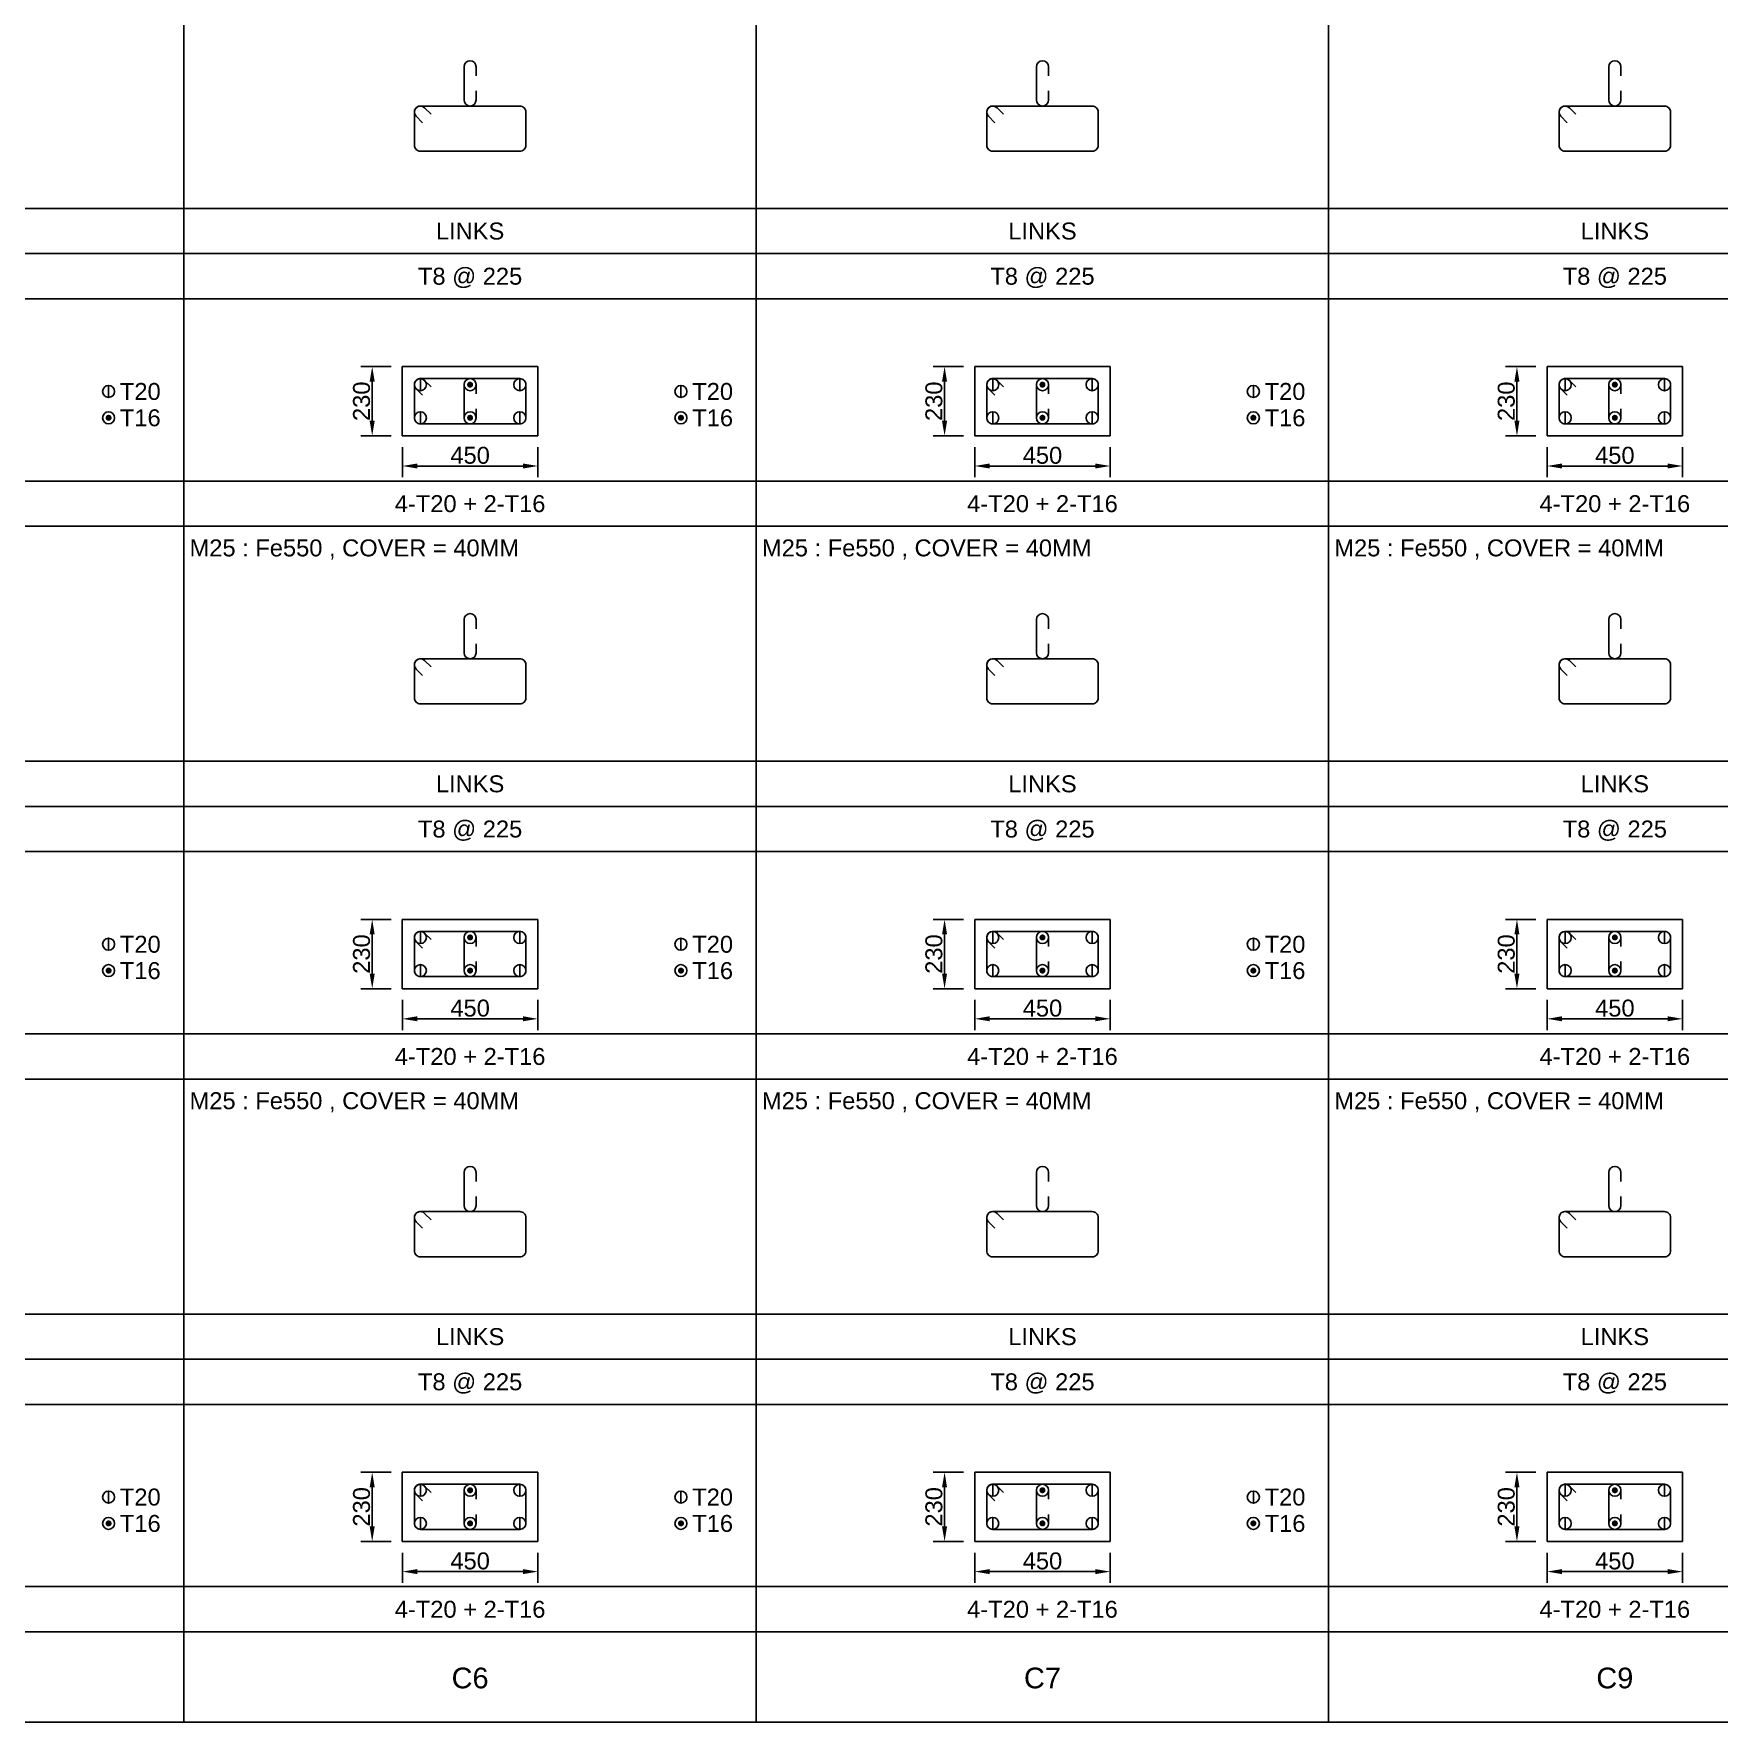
# Model space of a CAD drawing. Header units: inches. Extents: x -816171 to 9366335, y -450961 to 689132.
# Drawn here: x -191412 to -169032, y 270843 to 293262 of the extents above; entities that cross this region are included whole.
import ezdxf
from ezdxf.enums import TextEntityAlignment as Align

# ---------------------------------------------------------------- set-up
doc = ezdxf.new("R2010")
doc.units = ezdxf.units.IN
doc.header["$MEASUREMENT"] = 0
for name, color, linetype in [('Concrete Line', 2, 'Continuous'), ('Dim', 31, 'Continuous'), ('Link', 225, 'Continuous'), ('Reinforcement', 130, 'Continuous'), ('Schedule Border', 60, 'Continuous'), ('Schedule Header', 4, 'Continuous'), ('Schedule Line', 60, 'Continuous'), ('Text', 31, 'Continuous')]:
    doc.layers.add(name, color=color, linetype=linetype)
doc.styles.add('SC-COL1', font='SansSerif')
doc.styles.add('SC-COL2', font='SansSerif')
doc.dimstyles.new('ColumnSch', dxfattribs={"dimtxt": 225, "dimasz": 200, "dimexe": 150, "dimexo": 150, "dimgap": 25, "dimtad": 1, "dimtoh": 1, "dimdec": 4, "dimzin": 0, "dimdsep": 46, "dimtxsty": 'SC-COL2', "dimcen": 0.09, "dimclrd": 8, "dimclre": 8, "dimclrt": 31, "dimadec": 0, "dimazin": 0, "dimtfac": 1, "dimtdec": 0, "dimtix": 1, "dimtofl": 0, "dimtmove": 0, "dimatfit": 3, "dimfxl": 1, "dimtolj": 1, "dimtzin": 0, "dimarcsym": 0})

# ---------------------------------------------------------------- blocks, each defined once
blk = doc.blocks.new('*D3525')
at = {"layer": 'DEFPOINTS', "color": 0, "transparency": 16777216}
for p in [(-186518, 273243), (-184718, 273243), (-184718, 272843)]:
    blk.add_point(p, dxfattribs=at)
at = {"layer": 'Dim', "color": 8, "lineweight": -2, "transparency": 16777216}
for p, q in [((-186518, 273093), (-186518, 272693)), ((-184718, 273093), (-184718, 272693)), ((-186318, 272843), (-184918, 272843))]:
    blk.add_line(p, q, dxfattribs=at)
at = {"layer": 'Dim', "color": 8, "transparency": 16777216}
for points in [[(-186318, 272877), (-186318, 272810), (-186518, 272843)], [(-184918, 272877), (-184918, 272810), (-184718, 272843)]]:
    blk.add_solid(points, dxfattribs=at)
at = {"layer": 'Dim', "color": 31, "transparency": 16777216, "insert": (-185618, 272984), "char_height": 225, "attachment_point": 5, "style": 'SC-COL2'}
blk.add_mtext('\\A1;450', dxfattribs=at)
blk = doc.blocks.new('*D3526')
at = {"layer": 'DEFPOINTS', "color": 0, "transparency": 16777216}
for p in [(-186918, 274163), (-186518, 274163), (-186518, 273243)]:
    blk.add_point(p, dxfattribs=at)
at = {"layer": 'Dim', "color": 8, "lineweight": -2, "transparency": 16777216}
for p, q in [((-186668, 274163), (-187068, 274163)), ((-186918, 273443), (-186918, 273963)), ((-186668, 273243), (-187068, 273243))]:
    blk.add_line(p, q, dxfattribs=at)
at = {"layer": 'Dim', "color": 8, "transparency": 16777216}
for points in [[(-186952, 273963), (-186885, 273963), (-186918, 274163)], [(-186952, 273443), (-186885, 273443), (-186918, 273243)]]:
    blk.add_solid(points, dxfattribs=at)
at = {"layer": 'Dim', "color": 31, "transparency": 16777216, "insert": (-187059, 273703), "char_height": 225, "attachment_point": 5, "rotation": 90, "style": 'SC-COL2'}
blk.add_mtext('\\A1;230', dxfattribs=at)
blk = doc.blocks.new('*D3527')
at = {"layer": 'DEFPOINTS', "color": 0, "transparency": 16777216}
for p in [(-186518, 280583), (-184718, 280583), (-184718, 280183)]:
    blk.add_point(p, dxfattribs=at)
at = {"layer": 'Dim', "color": 8, "lineweight": -2, "transparency": 16777216}
for p, q in [((-186518, 280433), (-186518, 280033)), ((-184718, 280433), (-184718, 280033)), ((-186318, 280183), (-184918, 280183))]:
    blk.add_line(p, q, dxfattribs=at)
at = {"layer": 'Dim', "color": 8, "transparency": 16777216}
for points in [[(-186318, 280217), (-186318, 280150), (-186518, 280183)], [(-184918, 280217), (-184918, 280150), (-184718, 280183)]]:
    blk.add_solid(points, dxfattribs=at)
at = {"layer": 'Dim', "color": 31, "transparency": 16777216, "insert": (-185618, 280324), "char_height": 225, "attachment_point": 5, "style": 'SC-COL2'}
blk.add_mtext('\\A1;450', dxfattribs=at)
blk = doc.blocks.new('*D3528')
at = {"layer": 'DEFPOINTS', "color": 0, "transparency": 16777216}
for p in [(-186918, 281503), (-186518, 281503), (-186518, 280583)]:
    blk.add_point(p, dxfattribs=at)
at = {"layer": 'Dim', "color": 8, "lineweight": -2, "transparency": 16777216}
for p, q in [((-186668, 281503), (-187068, 281503)), ((-186918, 280783), (-186918, 281303)), ((-186668, 280583), (-187068, 280583))]:
    blk.add_line(p, q, dxfattribs=at)
at = {"layer": 'Dim', "color": 8, "transparency": 16777216}
for points in [[(-186952, 281303), (-186885, 281303), (-186918, 281503)], [(-186952, 280783), (-186885, 280783), (-186918, 280583)]]:
    blk.add_solid(points, dxfattribs=at)
at = {"layer": 'Dim', "color": 31, "transparency": 16777216, "insert": (-187059, 281043), "char_height": 225, "attachment_point": 5, "rotation": 90, "style": 'SC-COL2'}
blk.add_mtext('\\A1;230', dxfattribs=at)
blk = doc.blocks.new('*D3571')
at = {"layer": 'DEFPOINTS', "color": 0, "transparency": 16777216}
for p in [(-186518, 287923), (-184718, 287923), (-184718, 287523)]:
    blk.add_point(p, dxfattribs=at)
at = {"layer": 'Dim', "color": 8, "lineweight": -2, "transparency": 16777216}
for p, q in [((-186518, 287773), (-186518, 287373)), ((-184718, 287773), (-184718, 287373)), ((-186318, 287523), (-184918, 287523))]:
    blk.add_line(p, q, dxfattribs=at)
at = {"layer": 'Dim', "color": 8, "transparency": 16777216}
for points in [[(-186318, 287557), (-186318, 287490), (-186518, 287523)], [(-184918, 287557), (-184918, 287490), (-184718, 287523)]]:
    blk.add_solid(points, dxfattribs=at)
at = {"layer": 'Dim', "color": 31, "transparency": 16777216, "insert": (-185618, 287664), "char_height": 225, "attachment_point": 5, "style": 'SC-COL2'}
blk.add_mtext('\\A1;450', dxfattribs=at)
blk = doc.blocks.new('*D3572')
at = {"layer": 'DEFPOINTS', "color": 0, "transparency": 16777216}
for p in [(-186918, 288843), (-186518, 288843), (-186518, 287923)]:
    blk.add_point(p, dxfattribs=at)
at = {"layer": 'Dim', "color": 8, "lineweight": -2, "transparency": 16777216}
for p, q in [((-186668, 288843), (-187068, 288843)), ((-186918, 288123), (-186918, 288643)), ((-186668, 287923), (-187068, 287923))]:
    blk.add_line(p, q, dxfattribs=at)
at = {"layer": 'Dim', "color": 8, "transparency": 16777216}
for points in [[(-186952, 288643), (-186885, 288643), (-186918, 288843)], [(-186952, 288123), (-186885, 288123), (-186918, 287923)]]:
    blk.add_solid(points, dxfattribs=at)
at = {"layer": 'Dim', "color": 31, "transparency": 16777216, "insert": (-187059, 288383), "char_height": 225, "attachment_point": 5, "rotation": 90, "style": 'SC-COL2'}
blk.add_mtext('\\A1;230', dxfattribs=at)
blk = doc.blocks.new('*D3585')
at = {"layer": 'DEFPOINTS', "color": 0, "transparency": 16777216}
for p in [(-178918, 273243), (-177118, 273243), (-177118, 272843)]:
    blk.add_point(p, dxfattribs=at)
at = {"layer": 'Dim', "color": 8, "lineweight": -2, "transparency": 16777216}
for p, q in [((-178918, 273093), (-178918, 272693)), ((-177118, 273093), (-177118, 272693)), ((-178718, 272843), (-177318, 272843))]:
    blk.add_line(p, q, dxfattribs=at)
at = {"layer": 'Dim', "color": 8, "transparency": 16777216}
for points in [[(-178718, 272877), (-178718, 272810), (-178918, 272843)], [(-177318, 272877), (-177318, 272810), (-177118, 272843)]]:
    blk.add_solid(points, dxfattribs=at)
at = {"layer": 'Dim', "color": 31, "transparency": 16777216, "insert": (-178018, 272984), "char_height": 225, "attachment_point": 5, "style": 'SC-COL2'}
blk.add_mtext('\\A1;450', dxfattribs=at)
blk = doc.blocks.new('*D3586')
at = {"layer": 'DEFPOINTS', "color": 0, "transparency": 16777216}
for p in [(-179318, 274163), (-178918, 274163), (-178918, 273243)]:
    blk.add_point(p, dxfattribs=at)
at = {"layer": 'Dim', "color": 8, "lineweight": -2, "transparency": 16777216}
for p, q in [((-179068, 274163), (-179468, 274163)), ((-179318, 273443), (-179318, 273963)), ((-179068, 273243), (-179468, 273243))]:
    blk.add_line(p, q, dxfattribs=at)
at = {"layer": 'Dim', "color": 8, "transparency": 16777216}
for points in [[(-179352, 273963), (-179285, 273963), (-179318, 274163)], [(-179352, 273443), (-179285, 273443), (-179318, 273243)]]:
    blk.add_solid(points, dxfattribs=at)
at = {"layer": 'Dim', "color": 31, "transparency": 16777216, "insert": (-179459, 273703), "char_height": 225, "attachment_point": 5, "rotation": 90, "style": 'SC-COL2'}
blk.add_mtext('\\A1;230', dxfattribs=at)
blk = doc.blocks.new('*D3557')
at = {"layer": 'DEFPOINTS', "color": 0, "transparency": 16777216}
for p in [(-178918, 280583), (-177118, 280583), (-177118, 280183)]:
    blk.add_point(p, dxfattribs=at)
at = {"layer": 'Dim', "color": 8, "lineweight": -2, "transparency": 16777216}
for p, q in [((-178918, 280433), (-178918, 280033)), ((-177118, 280433), (-177118, 280033)), ((-178718, 280183), (-177318, 280183))]:
    blk.add_line(p, q, dxfattribs=at)
at = {"layer": 'Dim', "color": 8, "transparency": 16777216}
for points in [[(-178718, 280217), (-178718, 280150), (-178918, 280183)], [(-177318, 280217), (-177318, 280150), (-177118, 280183)]]:
    blk.add_solid(points, dxfattribs=at)
at = {"layer": 'Dim', "color": 31, "transparency": 16777216, "insert": (-178018, 280324), "char_height": 225, "attachment_point": 5, "style": 'SC-COL2'}
blk.add_mtext('\\A1;450', dxfattribs=at)
blk = doc.blocks.new('*D3558')
at = {"layer": 'DEFPOINTS', "color": 0, "transparency": 16777216}
for p in [(-179318, 281503), (-178918, 281503), (-178918, 280583)]:
    blk.add_point(p, dxfattribs=at)
at = {"layer": 'Dim', "color": 8, "lineweight": -2, "transparency": 16777216}
for p, q in [((-179068, 281503), (-179468, 281503)), ((-179318, 280783), (-179318, 281303)), ((-179068, 280583), (-179468, 280583))]:
    blk.add_line(p, q, dxfattribs=at)
at = {"layer": 'Dim', "color": 8, "transparency": 16777216}
for points in [[(-179352, 281303), (-179285, 281303), (-179318, 281503)], [(-179352, 280783), (-179285, 280783), (-179318, 280583)]]:
    blk.add_solid(points, dxfattribs=at)
at = {"layer": 'Dim', "color": 31, "transparency": 16777216, "insert": (-179459, 281043), "char_height": 225, "attachment_point": 5, "rotation": 90, "style": 'SC-COL2'}
blk.add_mtext('\\A1;230', dxfattribs=at)
blk = doc.blocks.new('*D3559')
at = {"layer": 'DEFPOINTS', "color": 0, "transparency": 16777216}
for p in [(-178918, 287923), (-177118, 287923), (-177118, 287523)]:
    blk.add_point(p, dxfattribs=at)
at = {"layer": 'Dim', "color": 8, "lineweight": -2, "transparency": 16777216}
for p, q in [((-178918, 287773), (-178918, 287373)), ((-177118, 287773), (-177118, 287373)), ((-178718, 287523), (-177318, 287523))]:
    blk.add_line(p, q, dxfattribs=at)
at = {"layer": 'Dim', "color": 8, "transparency": 16777216}
for points in [[(-178718, 287557), (-178718, 287490), (-178918, 287523)], [(-177318, 287557), (-177318, 287490), (-177118, 287523)]]:
    blk.add_solid(points, dxfattribs=at)
at = {"layer": 'Dim', "color": 31, "transparency": 16777216, "insert": (-178018, 287664), "char_height": 225, "attachment_point": 5, "style": 'SC-COL2'}
blk.add_mtext('\\A1;450', dxfattribs=at)
blk = doc.blocks.new('*D3560')
at = {"layer": 'DEFPOINTS', "color": 0, "transparency": 16777216}
for p in [(-179318, 288843), (-178918, 288843), (-178918, 287923)]:
    blk.add_point(p, dxfattribs=at)
at = {"layer": 'Dim', "color": 8, "lineweight": -2, "transparency": 16777216}
for p, q in [((-179068, 288843), (-179468, 288843)), ((-179318, 288123), (-179318, 288643)), ((-179068, 287923), (-179468, 287923))]:
    blk.add_line(p, q, dxfattribs=at)
at = {"layer": 'Dim', "color": 8, "transparency": 16777216}
for points in [[(-179352, 288643), (-179285, 288643), (-179318, 288843)], [(-179352, 288123), (-179285, 288123), (-179318, 287923)]]:
    blk.add_solid(points, dxfattribs=at)
at = {"layer": 'Dim', "color": 31, "transparency": 16777216, "insert": (-179459, 288383), "char_height": 225, "attachment_point": 5, "rotation": 90, "style": 'SC-COL2'}
blk.add_mtext('\\A1;230', dxfattribs=at)
blk = doc.blocks.new('*D3567')
at = {"layer": 'DEFPOINTS', "color": 0, "transparency": 16777216}
for p in [(-171318, 273243), (-169518, 273243), (-169518, 272843)]:
    blk.add_point(p, dxfattribs=at)
at = {"layer": 'Dim', "color": 8, "lineweight": -2, "transparency": 16777216}
for p, q in [((-171318, 273093), (-171318, 272693)), ((-169518, 273093), (-169518, 272693)), ((-171118, 272843), (-169718, 272843))]:
    blk.add_line(p, q, dxfattribs=at)
at = {"layer": 'Dim', "color": 8, "transparency": 16777216}
for points in [[(-171118, 272877), (-171118, 272810), (-171318, 272843)], [(-169718, 272877), (-169718, 272810), (-169518, 272843)]]:
    blk.add_solid(points, dxfattribs=at)
at = {"layer": 'Dim', "color": 31, "transparency": 16777216, "insert": (-170418, 272984), "char_height": 225, "attachment_point": 5, "style": 'SC-COL2'}
blk.add_mtext('\\A1;450', dxfattribs=at)
blk = doc.blocks.new('*D3568')
at = {"layer": 'DEFPOINTS', "color": 0, "transparency": 16777216}
for p in [(-171718, 274163), (-171318, 274163), (-171318, 273243)]:
    blk.add_point(p, dxfattribs=at)
at = {"layer": 'Dim', "color": 8, "lineweight": -2, "transparency": 16777216}
for p, q in [((-171468, 274163), (-171868, 274163)), ((-171718, 273443), (-171718, 273963)), ((-171468, 273243), (-171868, 273243))]:
    blk.add_line(p, q, dxfattribs=at)
at = {"layer": 'Dim', "color": 8, "transparency": 16777216}
for points in [[(-171752, 273963), (-171685, 273963), (-171718, 274163)], [(-171752, 273443), (-171685, 273443), (-171718, 273243)]]:
    blk.add_solid(points, dxfattribs=at)
at = {"layer": 'Dim', "color": 31, "transparency": 16777216, "insert": (-171859, 273703), "char_height": 225, "attachment_point": 5, "rotation": 90, "style": 'SC-COL2'}
blk.add_mtext('\\A1;230', dxfattribs=at)
blk = doc.blocks.new('*D3569')
at = {"layer": 'DEFPOINTS', "color": 0, "transparency": 16777216}
for p in [(-171318, 280583), (-169518, 280583), (-169518, 280183)]:
    blk.add_point(p, dxfattribs=at)
at = {"layer": 'Dim', "color": 8, "lineweight": -2, "transparency": 16777216}
for p, q in [((-171318, 280433), (-171318, 280033)), ((-169518, 280433), (-169518, 280033)), ((-171118, 280183), (-169718, 280183))]:
    blk.add_line(p, q, dxfattribs=at)
at = {"layer": 'Dim', "color": 8, "transparency": 16777216}
for points in [[(-171118, 280217), (-171118, 280150), (-171318, 280183)], [(-169718, 280217), (-169718, 280150), (-169518, 280183)]]:
    blk.add_solid(points, dxfattribs=at)
at = {"layer": 'Dim', "color": 31, "transparency": 16777216, "insert": (-170418, 280324), "char_height": 225, "attachment_point": 5, "style": 'SC-COL2'}
blk.add_mtext('\\A1;450', dxfattribs=at)
blk = doc.blocks.new('*D3570')
at = {"layer": 'DEFPOINTS', "color": 0, "transparency": 16777216}
for p in [(-171718, 281503), (-171318, 281503), (-171318, 280583)]:
    blk.add_point(p, dxfattribs=at)
at = {"layer": 'Dim', "color": 8, "lineweight": -2, "transparency": 16777216}
for p, q in [((-171468, 281503), (-171868, 281503)), ((-171718, 280783), (-171718, 281303)), ((-171468, 280583), (-171868, 280583))]:
    blk.add_line(p, q, dxfattribs=at)
at = {"layer": 'Dim', "color": 8, "transparency": 16777216}
for points in [[(-171752, 281303), (-171685, 281303), (-171718, 281503)], [(-171752, 280783), (-171685, 280783), (-171718, 280583)]]:
    blk.add_solid(points, dxfattribs=at)
at = {"layer": 'Dim', "color": 31, "transparency": 16777216, "insert": (-171859, 281043), "char_height": 225, "attachment_point": 5, "rotation": 90, "style": 'SC-COL2'}
blk.add_mtext('\\A1;230', dxfattribs=at)
blk = doc.blocks.new('*D3575')
at = {"layer": 'DEFPOINTS', "color": 0, "transparency": 16777216}
for p in [(-171318, 287923), (-169518, 287923), (-169518, 287523)]:
    blk.add_point(p, dxfattribs=at)
at = {"layer": 'Dim', "color": 8, "lineweight": -2, "transparency": 16777216}
for p, q in [((-171318, 287773), (-171318, 287373)), ((-169518, 287773), (-169518, 287373)), ((-171118, 287523), (-169718, 287523))]:
    blk.add_line(p, q, dxfattribs=at)
at = {"layer": 'Dim', "color": 8, "transparency": 16777216}
for points in [[(-171118, 287557), (-171118, 287490), (-171318, 287523)], [(-169718, 287557), (-169718, 287490), (-169518, 287523)]]:
    blk.add_solid(points, dxfattribs=at)
at = {"layer": 'Dim', "color": 31, "transparency": 16777216, "insert": (-170418, 287664), "char_height": 225, "attachment_point": 5, "style": 'SC-COL2'}
blk.add_mtext('\\A1;450', dxfattribs=at)
blk = doc.blocks.new('*D3576')
at = {"layer": 'DEFPOINTS', "color": 0, "transparency": 16777216}
for p in [(-171718, 288843), (-171318, 288843), (-171318, 287923)]:
    blk.add_point(p, dxfattribs=at)
at = {"layer": 'Dim', "color": 8, "lineweight": -2, "transparency": 16777216}
for p, q in [((-171468, 288843), (-171868, 288843)), ((-171718, 288123), (-171718, 288643)), ((-171468, 287923), (-171868, 287923))]:
    blk.add_line(p, q, dxfattribs=at)
at = {"layer": 'Dim', "color": 8, "transparency": 16777216}
for points in [[(-171752, 288643), (-171685, 288643), (-171718, 288843)], [(-171752, 288123), (-171685, 288123), (-171718, 287923)]]:
    blk.add_solid(points, dxfattribs=at)
at = {"layer": 'Dim', "color": 31, "transparency": 16777216, "insert": (-171859, 288383), "char_height": 225, "attachment_point": 5, "rotation": 90, "style": 'SC-COL2'}
blk.add_mtext('\\A1;230', dxfattribs=at)

msp = doc.modelspace()

# ---------------------------------------------------------------- linework, layer by layer
at = {"layer": 'Concrete Line'}
for points in [[(-184718.25711, 288843.28242), (-186518.25711, 288843.28242)], [(-186518.25711, 288843.28242), (-186518.25711, 287923.28242)], [(-184718.25711, 287923.28242), (-184718.25711, 288843.28242)], [(-177118.25711, 288843.28242), (-178918.25711, 288843.28242)], [(-178918.25711, 288843.28242), (-178918.25711, 287923.28242)], [(-177118.25711, 287923.28242), (-177118.25711, 288843.28242)], [(-169518.25711, 288843.28242), (-171318.25711, 288843.28242)], [(-171318.25711, 288843.28242), (-171318.25711, 287923.28242)], [(-169518.25711, 287923.28242), (-169518.25711, 288843.28242)], [(-186518.25711, 287923.28242), (-184718.25711, 287923.28242)], [(-178918.25711, 287923.28242), (-177118.25711, 287923.28242)], [(-171318.25711, 287923.28242), (-169518.25711, 287923.28242)], [(-184718.25711, 281503.28242), (-186518.25711, 281503.28242)], [(-186518.25711, 281503.28242), (-186518.25711, 280583.28242)], [(-184718.25711, 280583.28242), (-184718.25711, 281503.28242)], [(-177118.25711, 281503.28242), (-178918.25711, 281503.28242)], [(-178918.25711, 281503.28242), (-178918.25711, 280583.28242)], [(-177118.25711, 280583.28242), (-177118.25711, 281503.28242)], [(-169518.25711, 281503.28242), (-171318.25711, 281503.28242)], [(-171318.25711, 281503.28242), (-171318.25711, 280583.28242)], [(-169518.25711, 280583.28242), (-169518.25711, 281503.28242)], [(-186518.25711, 280583.28242), (-184718.25711, 280583.28242)], [(-178918.25711, 280583.28242), (-177118.25711, 280583.28242)], [(-171318.25711, 280583.28242), (-169518.25711, 280583.28242)], [(-184718.25711, 274163.28242), (-186518.25711, 274163.28242)], [(-186518.25711, 274163.28242), (-186518.25711, 273243.28242)], [(-184718.25711, 273243.28242), (-184718.25711, 274163.28242)], [(-177118.25711, 274163.28242), (-178918.25711, 274163.28242)], [(-178918.25711, 274163.28242), (-178918.25711, 273243.28242)], [(-177118.25711, 273243.28242), (-177118.25711, 274163.28242)], [(-169518.25711, 274163.28242), (-171318.25711, 274163.28242)], [(-171318.25711, 274163.28242), (-171318.25711, 273243.28242)], [(-169518.25711, 273243.28242), (-169518.25711, 274163.28242)], [(-186518.25711, 273243.28242), (-184718.25711, 273243.28242)], [(-178918.25711, 273243.28242), (-177118.25711, 273243.28242)], [(-171318.25711, 273243.28242), (-169518.25711, 273243.28242)]]:
    msp.add_lwpolyline(points, dxfattribs=at)
at = {"layer": 'Link'}
for points in [[(-185538.25711, 292503.28242), (-185538.25711, 292383.28242, -1), (-185698.25711, 292383.28242), (-185698.25711, 292823.28242, -1), (-185538.25711, 292823.28242), (-185538.25711, 292703.28242)], [(-177938.25711, 292503.28242), (-177938.25711, 292383.28242, -1), (-178098.25711, 292383.28242), (-178098.25711, 292823.28242, -1), (-177938.25711, 292823.28242), (-177938.25711, 292703.28242)], [(-170338.25711, 292503.28242), (-170338.25711, 292383.28242, -1), (-170498.25711, 292383.28242), (-170498.25711, 292823.28242, -1), (-170338.25711, 292823.28242), (-170338.25711, 292703.28242)], [(-186249.97309, 292081.86101), (-186334.82575, 292166.71398, -0.6681779738), (-186278.25711, 292303.28242), (-184958.25711, 292303.28242, -0.4142135624), (-184878.25711, 292223.28242), (-184878.25711, 291783.28242, -0.4142135624), (-184958.25711, 291703.28242), (-186278.25711, 291703.28242, -0.4142135624), (-186358.25711, 291783.28242), (-186358.25711, 292223.28242, -0.6681793021), (-186221.68846, 292279.85086), (-186136.8358, 292194.99789)], [(-178649.97309, 292081.86101), (-178734.82575, 292166.71398, -0.6681779738), (-178678.25711, 292303.28242), (-177358.25711, 292303.28242, -0.4142135624), (-177278.25711, 292223.28242), (-177278.25711, 291783.28242, -0.4142135624), (-177358.25711, 291703.28242), (-178678.25711, 291703.28242, -0.4142135624), (-178758.25711, 291783.28242), (-178758.25711, 292223.28242, -0.6681793021), (-178621.68846, 292279.85086), (-178536.8358, 292194.99789)], [(-171049.97309, 292081.86101), (-171134.82575, 292166.71398, -0.6681779738), (-171078.25711, 292303.28242), (-169758.25711, 292303.28242, -0.4142135624), (-169678.25711, 292223.28242), (-169678.25711, 291783.28242, -0.4142135624), (-169758.25711, 291703.28242), (-171078.25711, 291703.28242, -0.4142135624), (-171158.25711, 291783.28242), (-171158.25711, 292223.28242, -0.6681793021), (-171021.68846, 292279.85086), (-170936.8358, 292194.99789)], [(-186249.97309, 288461.86101), (-186334.82575, 288546.71398, -0.6681779738), (-186278.25711, 288683.28242), (-184958.25711, 288683.28242, -0.4142135624), (-184878.25711, 288603.28242), (-184878.25711, 288163.28242, -0.4142135624), (-184958.25711, 288083.28242), (-186278.25711, 288083.28242, -0.4142135624), (-186358.25711, 288163.28242), (-186358.25711, 288603.28242, -0.6681793021), (-186221.68846, 288659.85086), (-186136.8358, 288574.99789)], [(-185538.25711, 288283.28242), (-185538.25711, 288163.28242, -1), (-185698.25711, 288163.28242), (-185698.25711, 288603.28242, -1), (-185538.25711, 288603.28242), (-185538.25711, 288483.28242)], [(-178649.97309, 288461.86101), (-178734.82575, 288546.71398, -0.6681779738), (-178678.25711, 288683.28242), (-177358.25711, 288683.28242, -0.4142135624), (-177278.25711, 288603.28242), (-177278.25711, 288163.28242, -0.4142135624), (-177358.25711, 288083.28242), (-178678.25711, 288083.28242, -0.4142135624), (-178758.25711, 288163.28242), (-178758.25711, 288603.28242, -0.6681793021), (-178621.68846, 288659.85086), (-178536.8358, 288574.99789)], [(-177938.25711, 288283.28242), (-177938.25711, 288163.28242, -1), (-178098.25711, 288163.28242), (-178098.25711, 288603.28242, -1), (-177938.25711, 288603.28242), (-177938.25711, 288483.28242)], [(-171049.97309, 288461.86101), (-171134.82575, 288546.71398, -0.6681779738), (-171078.25711, 288683.28242), (-169758.25711, 288683.28242, -0.4142135624), (-169678.25711, 288603.28242), (-169678.25711, 288163.28242, -0.4142135624), (-169758.25711, 288083.28242), (-171078.25711, 288083.28242, -0.4142135624), (-171158.25711, 288163.28242), (-171158.25711, 288603.28242, -0.6681793021), (-171021.68846, 288659.85086), (-170936.8358, 288574.99789)], [(-170338.25711, 288283.28242), (-170338.25711, 288163.28242, -1), (-170498.25711, 288163.28242), (-170498.25711, 288603.28242, -1), (-170338.25711, 288603.28242), (-170338.25711, 288483.28242)], [(-185538.25711, 285163.28242), (-185538.25711, 285043.28242, -1), (-185698.25711, 285043.28242), (-185698.25711, 285483.28242, -1), (-185538.25711, 285483.28242), (-185538.25711, 285363.28242)], [(-177938.25711, 285163.28242), (-177938.25711, 285043.28242, -1), (-178098.25711, 285043.28242), (-178098.25711, 285483.28242, -1), (-177938.25711, 285483.28242), (-177938.25711, 285363.28242)], [(-170338.25711, 285163.28242), (-170338.25711, 285043.28242, -1), (-170498.25711, 285043.28242), (-170498.25711, 285483.28242, -1), (-170338.25711, 285483.28242), (-170338.25711, 285363.28242)], [(-186249.97309, 284741.86101), (-186334.82575, 284826.71398, -0.6681779738), (-186278.25711, 284963.28242), (-184958.25711, 284963.28242, -0.4142135624), (-184878.25711, 284883.28242), (-184878.25711, 284443.28242, -0.4142135624), (-184958.25711, 284363.28242), (-186278.25711, 284363.28242, -0.4142135624), (-186358.25711, 284443.28242), (-186358.25711, 284883.28242, -0.6681793021), (-186221.68846, 284939.85086), (-186136.8358, 284854.99789)], [(-178649.97309, 284741.86101), (-178734.82575, 284826.71398, -0.6681779738), (-178678.25711, 284963.28242), (-177358.25711, 284963.28242, -0.4142135624), (-177278.25711, 284883.28242), (-177278.25711, 284443.28242, -0.4142135624), (-177358.25711, 284363.28242), (-178678.25711, 284363.28242, -0.4142135624), (-178758.25711, 284443.28242), (-178758.25711, 284883.28242, -0.6681793021), (-178621.68846, 284939.85086), (-178536.8358, 284854.99789)], [(-171049.97309, 284741.86101), (-171134.82575, 284826.71398, -0.6681779738), (-171078.25711, 284963.28242), (-169758.25711, 284963.28242, -0.4142135624), (-169678.25711, 284883.28242), (-169678.25711, 284443.28242, -0.4142135624), (-169758.25711, 284363.28242), (-171078.25711, 284363.28242, -0.4142135624), (-171158.25711, 284443.28242), (-171158.25711, 284883.28242, -0.6681793021), (-171021.68846, 284939.85086), (-170936.8358, 284854.99789)], [(-186249.97309, 281121.86101), (-186334.82575, 281206.71398, -0.6681779738), (-186278.25711, 281343.28242), (-184958.25711, 281343.28242, -0.4142135624), (-184878.25711, 281263.28242), (-184878.25711, 280823.28242, -0.4142135624), (-184958.25711, 280743.28242), (-186278.25711, 280743.28242, -0.4142135624), (-186358.25711, 280823.28242), (-186358.25711, 281263.28242, -0.6681793021), (-186221.68846, 281319.85086), (-186136.8358, 281234.99789)], [(-185538.25711, 280943.28242), (-185538.25711, 280823.28242, -1), (-185698.25711, 280823.28242), (-185698.25711, 281263.28242, -1), (-185538.25711, 281263.28242), (-185538.25711, 281143.28242)], [(-178649.97309, 281121.86101), (-178734.82575, 281206.71398, -0.6681779738), (-178678.25711, 281343.28242), (-177358.25711, 281343.28242, -0.4142135624), (-177278.25711, 281263.28242), (-177278.25711, 280823.28242, -0.4142135624), (-177358.25711, 280743.28242), (-178678.25711, 280743.28242, -0.4142135624), (-178758.25711, 280823.28242), (-178758.25711, 281263.28242, -0.6681793021), (-178621.68846, 281319.85086), (-178536.8358, 281234.99789)], [(-177938.25711, 280943.28242), (-177938.25711, 280823.28242, -1), (-178098.25711, 280823.28242), (-178098.25711, 281263.28242, -1), (-177938.25711, 281263.28242), (-177938.25711, 281143.28242)], [(-171049.97309, 281121.86101), (-171134.82575, 281206.71398, -0.6681779738), (-171078.25711, 281343.28242), (-169758.25711, 281343.28242, -0.4142135624), (-169678.25711, 281263.28242), (-169678.25711, 280823.28242, -0.4142135624), (-169758.25711, 280743.28242), (-171078.25711, 280743.28242, -0.4142135624), (-171158.25711, 280823.28242), (-171158.25711, 281263.28242, -0.6681793021), (-171021.68846, 281319.85086), (-170936.8358, 281234.99789)], [(-170338.25711, 280943.28242), (-170338.25711, 280823.28242, -1), (-170498.25711, 280823.28242), (-170498.25711, 281263.28242, -1), (-170338.25711, 281263.28242), (-170338.25711, 281143.28242)], [(-185538.25711, 277823.28242), (-185538.25711, 277703.28242, -1), (-185698.25711, 277703.28242), (-185698.25711, 278143.28242, -1), (-185538.25711, 278143.28242), (-185538.25711, 278023.28242)], [(-177938.25711, 277823.28242), (-177938.25711, 277703.28242, -1), (-178098.25711, 277703.28242), (-178098.25711, 278143.28242, -1), (-177938.25711, 278143.28242), (-177938.25711, 278023.28242)], [(-170338.25711, 277823.28242), (-170338.25711, 277703.28242, -1), (-170498.25711, 277703.28242), (-170498.25711, 278143.28242, -1), (-170338.25711, 278143.28242), (-170338.25711, 278023.28242)], [(-186249.97309, 277401.86101), (-186334.82575, 277486.71398, -0.6681779738), (-186278.25711, 277623.28242), (-184958.25711, 277623.28242, -0.4142135624), (-184878.25711, 277543.28242), (-184878.25711, 277103.28242, -0.4142135624), (-184958.25711, 277023.28242), (-186278.25711, 277023.28242, -0.4142135624), (-186358.25711, 277103.28242), (-186358.25711, 277543.28242, -0.6681793021), (-186221.68846, 277599.85086), (-186136.8358, 277514.99789)], [(-178649.97309, 277401.86101), (-178734.82575, 277486.71398, -0.6681779738), (-178678.25711, 277623.28242), (-177358.25711, 277623.28242, -0.4142135624), (-177278.25711, 277543.28242), (-177278.25711, 277103.28242, -0.4142135624), (-177358.25711, 277023.28242), (-178678.25711, 277023.28242, -0.4142135624), (-178758.25711, 277103.28242), (-178758.25711, 277543.28242, -0.6681793021), (-178621.68846, 277599.85086), (-178536.8358, 277514.99789)], [(-171049.97309, 277401.86101), (-171134.82575, 277486.71398, -0.6681779738), (-171078.25711, 277623.28242), (-169758.25711, 277623.28242, -0.4142135624), (-169678.25711, 277543.28242), (-169678.25711, 277103.28242, -0.4142135624), (-169758.25711, 277023.28242), (-171078.25711, 277023.28242, -0.4142135624), (-171158.25711, 277103.28242), (-171158.25711, 277543.28242, -0.6681793021), (-171021.68846, 277599.85086), (-170936.8358, 277514.99789)], [(-186249.97309, 273781.86101), (-186334.82575, 273866.71398, -0.6681779738), (-186278.25711, 274003.28242), (-184958.25711, 274003.28242, -0.4142135624), (-184878.25711, 273923.28242), (-184878.25711, 273483.28242, -0.4142135624), (-184958.25711, 273403.28242), (-186278.25711, 273403.28242, -0.4142135624), (-186358.25711, 273483.28242), (-186358.25711, 273923.28242, -0.6681793021), (-186221.68846, 273979.85086), (-186136.8358, 273894.99789)], [(-185538.25711, 273603.28242), (-185538.25711, 273483.28242, -1), (-185698.25711, 273483.28242), (-185698.25711, 273923.28242, -1), (-185538.25711, 273923.28242), (-185538.25711, 273803.28242)], [(-178649.97309, 273781.86101), (-178734.82575, 273866.71398, -0.6681779738), (-178678.25711, 274003.28242), (-177358.25711, 274003.28242, -0.4142135624), (-177278.25711, 273923.28242), (-177278.25711, 273483.28242, -0.4142135624), (-177358.25711, 273403.28242), (-178678.25711, 273403.28242, -0.4142135624), (-178758.25711, 273483.28242), (-178758.25711, 273923.28242, -0.6681793021), (-178621.68846, 273979.85086), (-178536.8358, 273894.99789)], [(-177938.25711, 273603.28242), (-177938.25711, 273483.28242, -1), (-178098.25711, 273483.28242), (-178098.25711, 273923.28242, -1), (-177938.25711, 273923.28242), (-177938.25711, 273803.28242)], [(-171049.97309, 273781.86101), (-171134.82575, 273866.71398, -0.6681779738), (-171078.25711, 274003.28242), (-169758.25711, 274003.28242, -0.4142135624), (-169678.25711, 273923.28242), (-169678.25711, 273483.28242, -0.4142135624), (-169758.25711, 273403.28242), (-171078.25711, 273403.28242, -0.4142135624), (-171158.25711, 273483.28242), (-171158.25711, 273923.28242, -0.6681793021), (-171021.68846, 273979.85086), (-170936.8358, 273894.99789)], [(-170338.25711, 273603.28242), (-170338.25711, 273483.28242, -1), (-170498.25711, 273483.28242), (-170498.25711, 273923.28242, -1), (-170338.25711, 273923.28242), (-170338.25711, 273803.28242)]]:
    msp.add_lwpolyline(points, format="xyb", dxfattribs=at)
at = {"layer": 'Reinforcement', "color": 130}
for points in [[(-190418.25711, 288593.28242), (-190418.25711, 288433.28242)], [(-186278.25711, 288683.28242), (-186278.25711, 288523.28242)], [(-184958.25711, 288683.28242), (-184958.25711, 288523.28242)], [(-182818.25711, 288593.28242), (-182818.25711, 288433.28242)], [(-178678.25711, 288683.28242), (-178678.25711, 288523.28242)], [(-177358.25711, 288683.28242), (-177358.25711, 288523.28242)], [(-175218.25711, 288593.28242), (-175218.25711, 288433.28242)], [(-171078.25711, 288683.28242), (-171078.25711, 288523.28242)], [(-169758.25711, 288683.28242), (-169758.25711, 288523.28242)], [(-186278.25711, 288243.28242), (-186278.25711, 288083.28242)], [(-184958.25711, 288243.28242), (-184958.25711, 288083.28242)], [(-178678.25711, 288243.28242), (-178678.25711, 288083.28242)], [(-177358.25711, 288243.28242), (-177358.25711, 288083.28242)], [(-171078.25711, 288243.28242), (-171078.25711, 288083.28242)], [(-169758.25711, 288243.28242), (-169758.25711, 288083.28242)], [(-190418.25711, 281253.28242), (-190418.25711, 281093.28242)], [(-186278.25711, 281343.28242), (-186278.25711, 281183.28242)], [(-184958.25711, 281343.28242), (-184958.25711, 281183.28242)], [(-182818.25711, 281253.28242), (-182818.25711, 281093.28242)], [(-178678.25711, 281343.28242), (-178678.25711, 281183.28242)], [(-177358.25711, 281343.28242), (-177358.25711, 281183.28242)], [(-175218.25711, 281253.28242), (-175218.25711, 281093.28242)], [(-171078.25711, 281343.28242), (-171078.25711, 281183.28242)], [(-169758.25711, 281343.28242), (-169758.25711, 281183.28242)], [(-186278.25711, 280903.28242), (-186278.25711, 280743.28242)], [(-184958.25711, 280903.28242), (-184958.25711, 280743.28242)], [(-178678.25711, 280903.28242), (-178678.25711, 280743.28242)], [(-177358.25711, 280903.28242), (-177358.25711, 280743.28242)], [(-171078.25711, 280903.28242), (-171078.25711, 280743.28242)], [(-169758.25711, 280903.28242), (-169758.25711, 280743.28242)], [(-186278.25711, 274003.28242), (-186278.25711, 273843.28242)], [(-184958.25711, 274003.28242), (-184958.25711, 273843.28242)], [(-178678.25711, 274003.28242), (-178678.25711, 273843.28242)], [(-177358.25711, 274003.28242), (-177358.25711, 273843.28242)], [(-171078.25711, 274003.28242), (-171078.25711, 273843.28242)], [(-169758.25711, 274003.28242), (-169758.25711, 273843.28242)], [(-190418.25711, 273913.28242), (-190418.25711, 273753.28242)], [(-182818.25711, 273913.28242), (-182818.25711, 273753.28242)], [(-175218.25711, 273913.28242), (-175218.25711, 273753.28242)], [(-186278.25711, 273563.28242), (-186278.25711, 273403.28242)], [(-184958.25711, 273563.28242), (-184958.25711, 273403.28242)], [(-178678.25711, 273563.28242), (-178678.25711, 273403.28242)], [(-177358.25711, 273563.28242), (-177358.25711, 273403.28242)], [(-171078.25711, 273563.28242), (-171078.25711, 273403.28242)], [(-169758.25711, 273563.28242), (-169758.25711, 273403.28242)]]:
    msp.add_lwpolyline(points, dxfattribs=at)
at = {"layer": 'Reinforcement', "color": 130, "const_width": 40}
for points in [[(-185638.25711, 288603.28242, 1), (-185598.25711, 288603.28242, 1)], [(-178038.25711, 288603.28242, 1), (-177998.25711, 288603.28242, 1)], [(-170438.25711, 288603.28242, 1), (-170398.25711, 288603.28242, 1)], [(-190438.25711, 288163.28242, 1), (-190398.25711, 288163.28242, 1)], [(-185638.25711, 288163.28242, 1), (-185598.25711, 288163.28242, 1)], [(-182838.25711, 288163.28242, 1), (-182798.25711, 288163.28242, 1)], [(-178038.25711, 288163.28242, 1), (-177998.25711, 288163.28242, 1)], [(-175238.25711, 288163.28242, 1), (-175198.25711, 288163.28242, 1)], [(-170438.25711, 288163.28242, 1), (-170398.25711, 288163.28242, 1)], [(-185638.25711, 281263.28242, 1), (-185598.25711, 281263.28242, 1)], [(-178038.25711, 281263.28242, 1), (-177998.25711, 281263.28242, 1)], [(-170438.25711, 281263.28242, 1), (-170398.25711, 281263.28242, 1)], [(-190438.25711, 280823.28242, 1), (-190398.25711, 280823.28242, 1)], [(-185638.25711, 280823.28242, 1), (-185598.25711, 280823.28242, 1)], [(-182838.25711, 280823.28242, 1), (-182798.25711, 280823.28242, 1)], [(-178038.25711, 280823.28242, 1), (-177998.25711, 280823.28242, 1)], [(-175238.25711, 280823.28242, 1), (-175198.25711, 280823.28242, 1)], [(-170438.25711, 280823.28242, 1), (-170398.25711, 280823.28242, 1)], [(-185638.25711, 273923.28242, 1), (-185598.25711, 273923.28242, 1)], [(-178038.25711, 273923.28242, 1), (-177998.25711, 273923.28242, 1)], [(-170438.25711, 273923.28242, 1), (-170398.25711, 273923.28242, 1)], [(-190438.25711, 273483.28242, 1), (-190398.25711, 273483.28242, 1)], [(-185638.25711, 273483.28242, 1), (-185598.25711, 273483.28242, 1)], [(-182838.25711, 273483.28242, 1), (-182798.25711, 273483.28242, 1)], [(-178038.25711, 273483.28242, 1), (-177998.25711, 273483.28242, 1)], [(-175238.25711, 273483.28242, 1), (-175198.25711, 273483.28242, 1)], [(-170438.25711, 273483.28242, 1), (-170398.25711, 273483.28242, 1)]]:
    msp.add_lwpolyline(points, format="xyb", close=True, dxfattribs=at)
at = {"layer": 'Reinforcement', "color": 130}
for centre in [(-190418.25711, 288513.28242), (-186278.25711, 288603.28242), (-185618.25711, 288603.28242), (-184958.25711, 288603.28242), (-182818.25711, 288513.28242), (-178678.25711, 288603.28242), (-178018.25711, 288603.28242), (-177358.25711, 288603.28242), (-175218.25711, 288513.28242), (-171078.25711, 288603.28242), (-170418.25711, 288603.28242), (-169758.25711, 288603.28242), (-190418.25711, 288163.28242), (-186278.25711, 288163.28242), (-185618.25711, 288163.28242), (-184958.25711, 288163.28242), (-182818.25711, 288163.28242), (-178678.25711, 288163.28242), (-178018.25711, 288163.28242), (-177358.25711, 288163.28242), (-175218.25711, 288163.28242), (-171078.25711, 288163.28242), (-170418.25711, 288163.28242), (-169758.25711, 288163.28242), (-190418.25711, 281173.28242), (-186278.25711, 281263.28242), (-185618.25711, 281263.28242), (-184958.25711, 281263.28242), (-182818.25711, 281173.28242), (-178678.25711, 281263.28242), (-178018.25711, 281263.28242), (-177358.25711, 281263.28242), (-175218.25711, 281173.28242), (-171078.25711, 281263.28242), (-170418.25711, 281263.28242), (-169758.25711, 281263.28242), (-190418.25711, 280823.28242), (-186278.25711, 280823.28242), (-185618.25711, 280823.28242), (-184958.25711, 280823.28242), (-182818.25711, 280823.28242), (-178678.25711, 280823.28242), (-178018.25711, 280823.28242), (-177358.25711, 280823.28242), (-175218.25711, 280823.28242), (-171078.25711, 280823.28242), (-170418.25711, 280823.28242), (-169758.25711, 280823.28242), (-186278.25711, 273923.28242), (-185618.25711, 273923.28242), (-184958.25711, 273923.28242), (-178678.25711, 273923.28242), (-178018.25711, 273923.28242), (-177358.25711, 273923.28242), (-171078.25711, 273923.28242), (-170418.25711, 273923.28242), (-169758.25711, 273923.28242), (-190418.25711, 273833.28242), (-182818.25711, 273833.28242), (-175218.25711, 273833.28242), (-190418.25711, 273483.28242), (-186278.25711, 273483.28242), (-185618.25711, 273483.28242), (-184958.25711, 273483.28242), (-182818.25711, 273483.28242), (-178678.25711, 273483.28242), (-178018.25711, 273483.28242), (-177358.25711, 273483.28242), (-175218.25711, 273483.28242), (-171078.25711, 273483.28242), (-170418.25711, 273483.28242), (-169758.25711, 273483.28242)]:
    msp.add_circle(centre, 80, dxfattribs=at)
at = {"layer": 'Schedule Border'}
for p, q in [((-233418.25711, 286723.28242), (-151418.25711, 286723.28242)), ((-233418.25711, 279383.28242), (-151418.25711, 279383.28242)), ((-233418.25711, 272043.28242), (-151418.25711, 272043.28242)), ((-233418.25711, 270843.28242), (-151418.25711, 270843.28242)), ((-233418.25711, 270843.28242), (-151418.25711, 270843.28242))]:
    msp.add_line(p, q, dxfattribs=at)
at = {"layer": 'Schedule Line'}
for p, q in [((-189418.25711, 316083.28242), (-189418.25711, 270843.28242)), ((-181818.25711, 316083.28242), (-181818.25711, 270843.28242)), ((-174218.25711, 316083.28242), (-174218.25711, 270843.28242)), ((-227418.25711, 290943.28242), (-151418.25711, 290943.28242)), ((-227418.25711, 290343.28242), (-151418.25711, 290343.28242)), ((-227418.25711, 289743.28242), (-151418.25711, 289743.28242)), ((-227418.25711, 287323.28242), (-151418.25711, 287323.28242)), ((-227418.25711, 283603.28242), (-151418.25711, 283603.28242)), ((-227418.25711, 283003.28242), (-151418.25711, 283003.28242)), ((-227418.25711, 282403.28242), (-151418.25711, 282403.28242)), ((-227418.25711, 279983.28242), (-151418.25711, 279983.28242)), ((-227418.25711, 276263.28242), (-151418.25711, 276263.28242)), ((-227418.25711, 275663.28242), (-151418.25711, 275663.28242)), ((-227418.25711, 275063.28242), (-151418.25711, 275063.28242)), ((-227418.25711, 272643.28242), (-151418.25711, 272643.28242))]:
    msp.add_line(p, q, dxfattribs=at)

# ---------------------------------------------------------------- texts
at = {"layer": 'Schedule Header', "char_height": 275, "attachment_point": 2, "style": 'SC-COL2'}
for s, insert in [('C6', (-185618.25711, 271568.28242)), ('C7', (-178018.25711, 271568.28242)), ('C9', (-170418.25711, 271568.28242))]:
    msp.add_mtext(s, dxfattribs=dict(at, insert=insert))
at = {"layer": 'Text', "style": 'SC-COL1'}
for s, p in [('LINKS', (-185618.25711, 290643.28242)), ('LINKS', (-178018.25711, 290643.28242)), ('LINKS', (-170418.25711, 290643.28242)), ('T8 @ 225', (-185618.25711, 290043.28242)), ('T8 @ 225', (-178018.25711, 290043.28242)), ('T8 @ 225', (-170418.25711, 290043.28242)), ('4-T20 + 2-T16', (-185618.25711, 287023.28242)), ('4-T20 + 2-T16', (-178018.25711, 287023.28242)), ('4-T20 + 2-T16', (-170418.25711, 287023.28242)), ('LINKS', (-185618.25711, 283303.28242)), ('LINKS', (-178018.25711, 283303.28242)), ('LINKS', (-170418.25711, 283303.28242)), ('T8 @ 225', (-185618.25711, 282703.28242)), ('T8 @ 225', (-178018.25711, 282703.28242)), ('T8 @ 225', (-170418.25711, 282703.28242)), ('4-T20 + 2-T16', (-185618.25711, 279683.28242)), ('4-T20 + 2-T16', (-178018.25711, 279683.28242)), ('4-T20 + 2-T16', (-170418.25711, 279683.28242)), ('LINKS', (-185618.25711, 275963.28242)), ('LINKS', (-178018.25711, 275963.28242)), ('LINKS', (-170418.25711, 275963.28242)), ('T8 @ 225', (-185618.25711, 275363.28242)), ('T8 @ 225', (-178018.25711, 275363.28242)), ('T8 @ 225', (-170418.25711, 275363.28242)), ('4-T20 + 2-T16', (-185618.25711, 272343.28242)), ('4-T20 + 2-T16', (-178018.25711, 272343.28242)), ('4-T20 + 2-T16', (-170418.25711, 272343.28242))]:
    msp.add_text(s, height=225, dxfattribs=at).set_placement(p, align=Align.MIDDLE_CENTER)
for s, p in [('T20', (-190268.25711, 288513.28242)), ('T20', (-182668.25711, 288513.28242)), ('T20', (-175068.25711, 288513.28242)), ('T16', (-190268.25711, 288163.28242)), ('T16', (-182668.25711, 288163.28242)), ('T16', (-175068.25711, 288163.28242)), ('T20', (-190268.25711, 281173.28242)), ('T20', (-182668.25711, 281173.28242)), ('T20', (-175068.25711, 281173.28242)), ('T16', (-190268.25711, 280823.28242)), ('T16', (-182668.25711, 280823.28242)), ('T16', (-175068.25711, 280823.28242)), ('T20', (-190268.25711, 273833.28242)), ('T20', (-182668.25711, 273833.28242)), ('T20', (-175068.25711, 273833.28242)), ('T16', (-190268.25711, 273483.28242)), ('T16', (-182668.25711, 273483.28242)), ('T16', (-175068.25711, 273483.28242))]:
    msp.add_text(s, height=225, dxfattribs=at).set_placement(p, align=Align.MIDDLE_LEFT)
for p in [(-189343.25711, 286323.28242), (-181743.25711, 286323.28242), (-174143.25711, 286323.28242), (-189343.25711, 278983.28242), (-181743.25711, 278983.28242), (-174143.25711, 278983.28242)]:
    msp.add_text('M25 : Fe550 , COVER = 40MM', height=225, dxfattribs=at).set_placement(p)

# ---------------------------------------------------------------- dimensions: what is measured, and where the dimension line sits
at = {"layer": 'Dim'}
for p1, p2, distance, text, picture, middle in [((-186518.25711, 287923.28242), (-186518.25711, 288843.28242), 400, '230', '*D3572', (-187059.30649, 288383.28242)), ((-178918.25711, 287923.28242), (-178918.25711, 288843.28242), 400, '230', '*D3560', (-179459.30649, 288383.28242)), ((-171318.25711, 287923.28242), (-171318.25711, 288843.28242), 400, '230', '*D3576', (-171859.30649, 288383.28242)), ((-186518.25711, 287923.28242), (-184718.25711, 287923.28242), -400, '450', '*D3571', (-185618.25711, 287664.17748)), ((-178918.25711, 287923.28242), (-177118.25711, 287923.28242), -400, '450', '*D3559', (-178018.25711, 287664.17748)), ((-171318.25711, 287923.28242), (-169518.25711, 287923.28242), -400, '450', '*D3575', (-170418.25711, 287664.17748)), ((-186518.25711, 280583.28242), (-186518.25711, 281503.28242), 400, '230', '*D3528', (-187059.30649, 281043.28242)), ((-178918.25711, 280583.28242), (-178918.25711, 281503.28242), 400, '230', '*D3558', (-179459.30649, 281043.28242)), ((-171318.25711, 280583.28242), (-171318.25711, 281503.28242), 400, '230', '*D3570', (-171859.30649, 281043.28242)), ((-186518.25711, 280583.28242), (-184718.25711, 280583.28242), -400, '450', '*D3527', (-185618.25711, 280324.17748)), ((-178918.25711, 280583.28242), (-177118.25711, 280583.28242), -400, '450', '*D3557', (-178018.25711, 280324.17748)), ((-171318.25711, 280583.28242), (-169518.25711, 280583.28242), -400, '450', '*D3569', (-170418.25711, 280324.17748)), ((-186518.25711, 273243.28242), (-186518.25711, 274163.28242), 400, '230', '*D3526', (-187059.30649, 273703.28242)), ((-178918.25711, 273243.28242), (-178918.25711, 274163.28242), 400, '230', '*D3586', (-179459.30649, 273703.28242)), ((-171318.25711, 273243.28242), (-171318.25711, 274163.28242), 400, '230', '*D3568', (-171859.30649, 273703.28242)), ((-186518.25711, 273243.28242), (-184718.25711, 273243.28242), -400, '450', '*D3525', (-185618.25711, 272984.17748)), ((-178918.25711, 273243.28242), (-177118.25711, 273243.28242), -400, '450', '*D3585', (-178018.25711, 272984.17748)), ((-171318.25711, 273243.28242), (-169518.25711, 273243.28242), -400, '450', '*D3567', (-170418.25711, 272984.17748))]:
    dim = msp.add_aligned_dim(p1=p1, p2=p2, distance=distance, text=text, dimstyle='ColumnSch', override={"dimtofl": 1}, dxfattribs=at)
    dim.commit()
    dim.dimension.update_dxf_attribs({"geometry": picture, "text_midpoint": middle})

doc.saveas('drawing.dxf')
